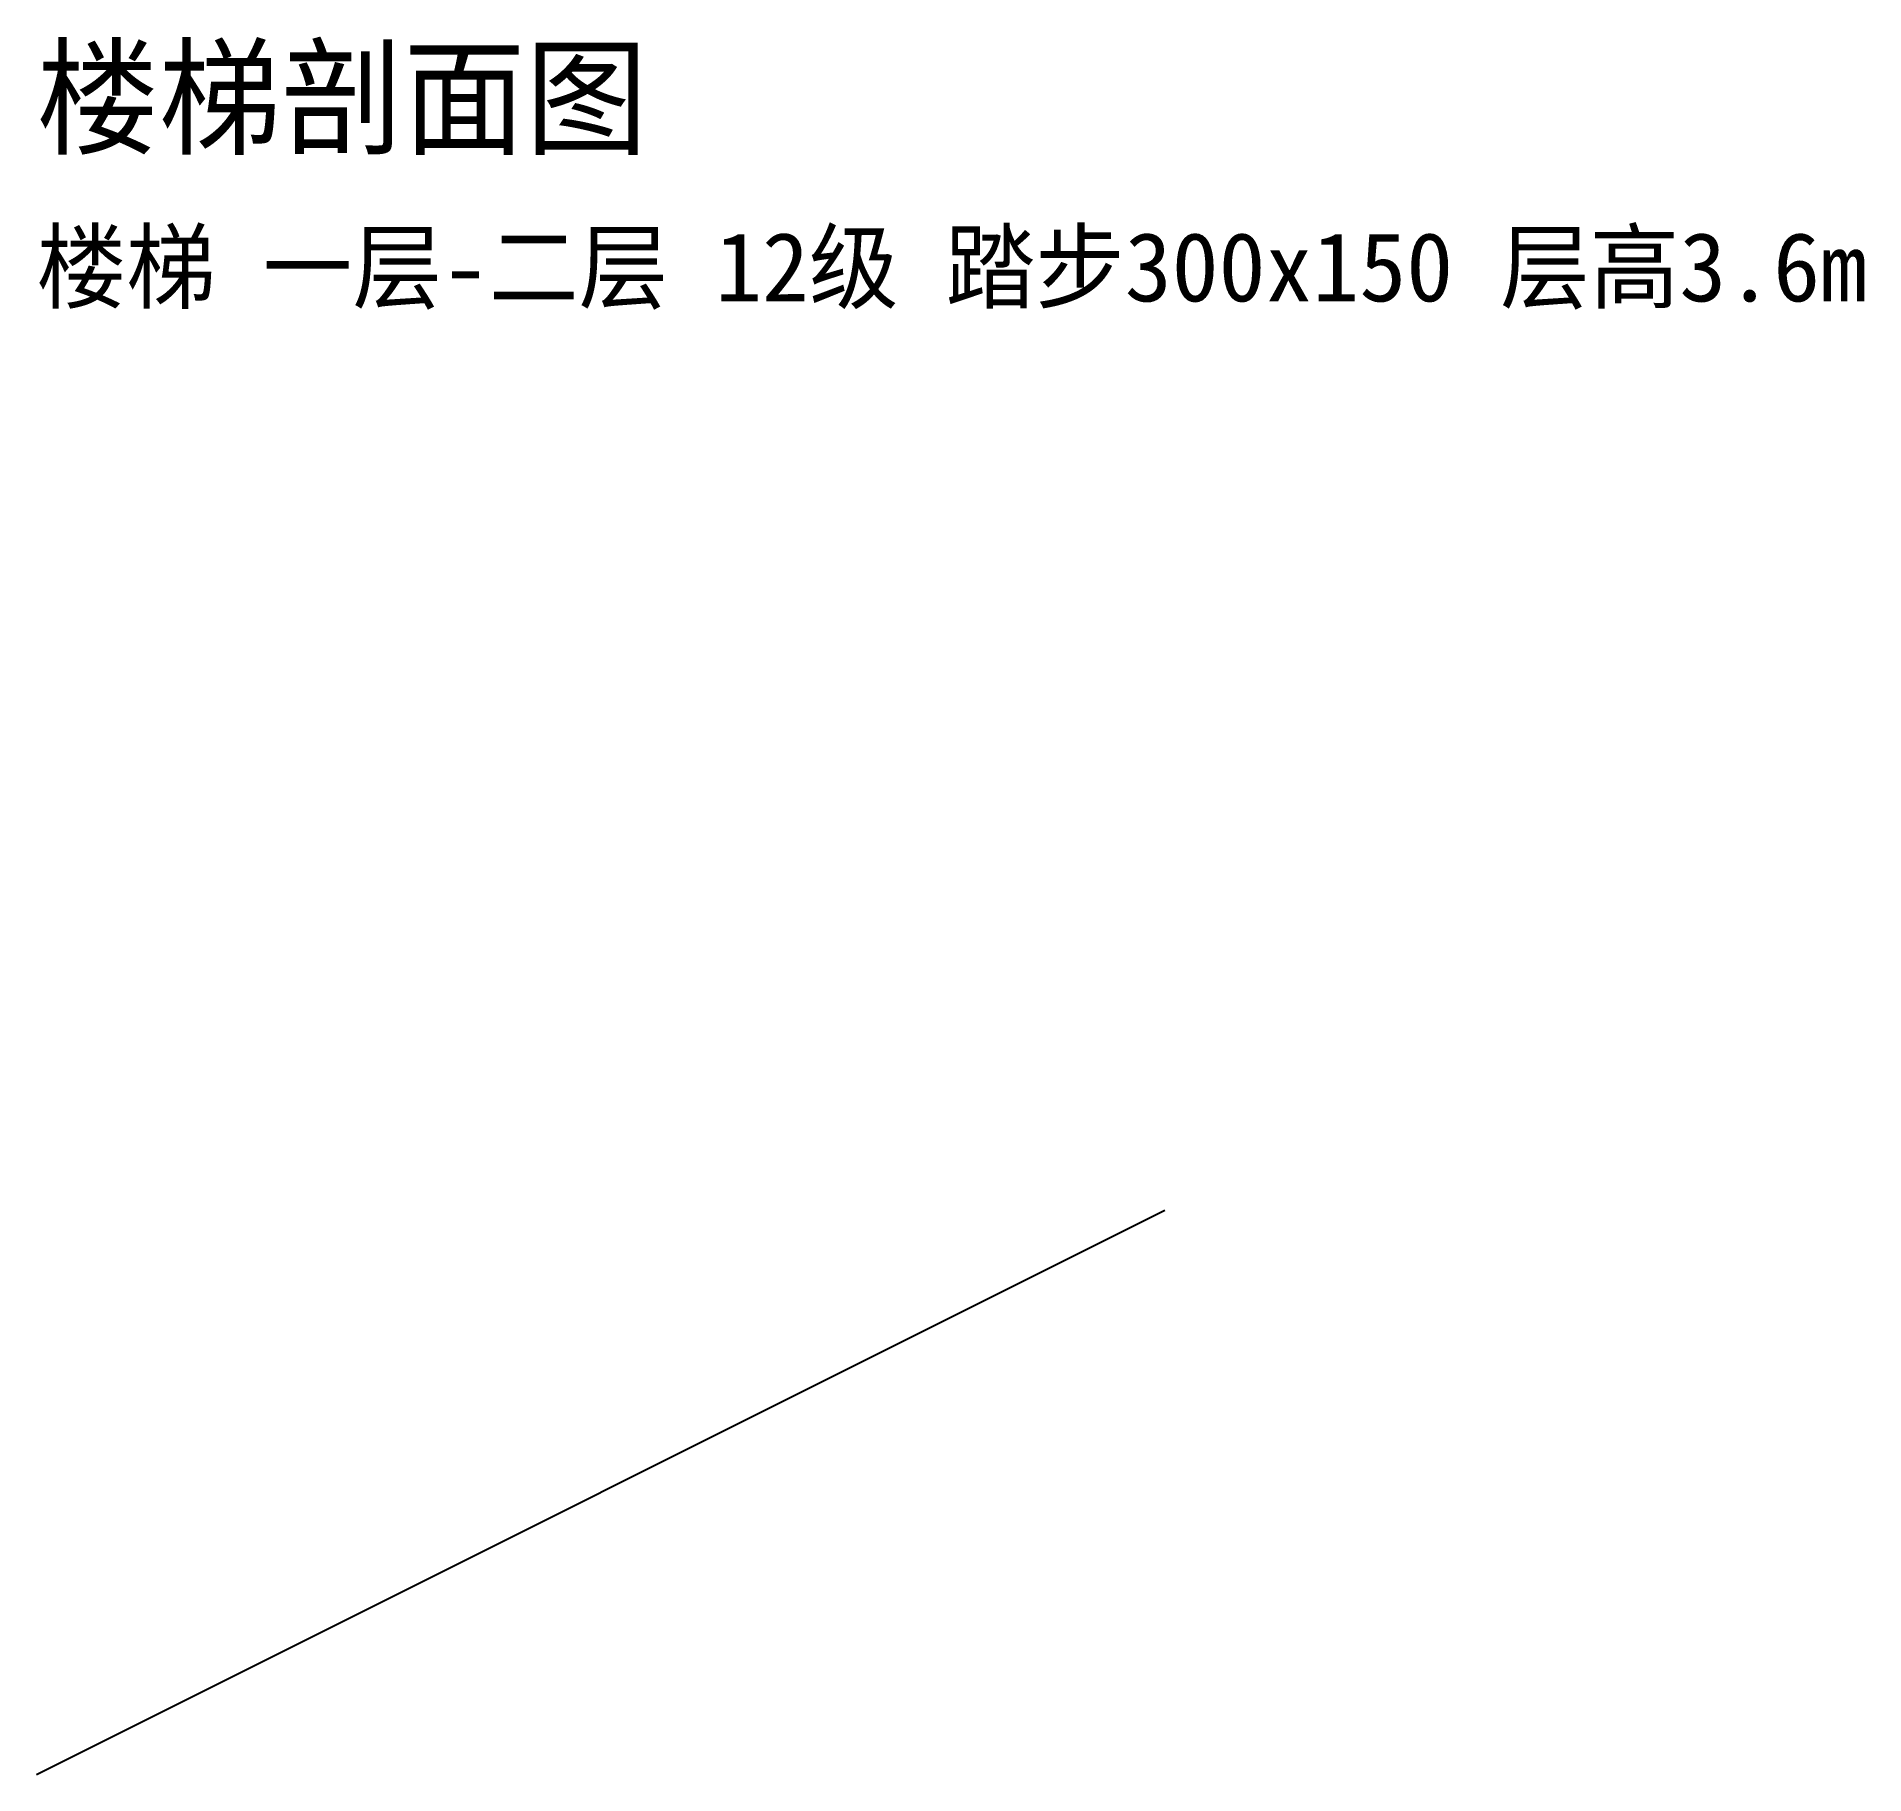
# Model space of a CAD drawing. Extents: x 0 to 5832, y 0 to 5545.
import ezdxf

# ---------------------------------------------------------------- set-up
doc = ezdxf.new("R2010")
doc.units = 0

msp = doc.modelspace()

# ---------------------------------------------------------------- linework, layer by layer
at = {"layer": 'A-SECTION'}
msp.add_line((0, 0), (3600, 1800), dxfattribs=at)

# ---------------------------------------------------------------- texts
at = {"layer": 'A-STAIR-TEXT'}
msp.add_text('楼梯 一层-二层 12级 踏步300x150 层高3.6m', height=220, dxfattribs=at).set_placement((0, 4700))
at = {"layer": 'A-TITLE'}
msp.add_text('楼梯剖面图', height=300, dxfattribs=at).set_placement((0, 5200))

doc.saveas('drawing.dxf')
